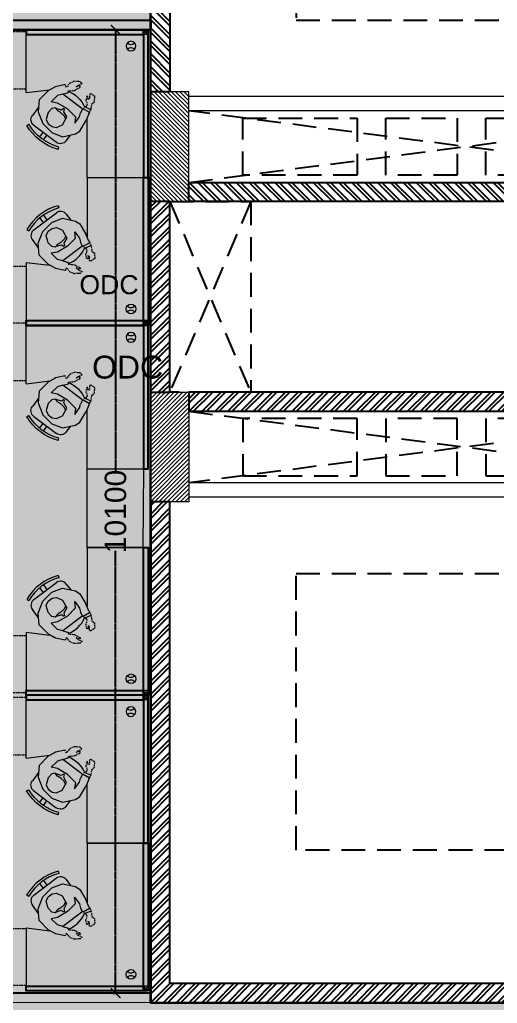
# Model space of a CAD drawing. Header units: millimetres. Extents: x 263321 to 2483465, y 33647 to 614421.
# Drawn here: x 2356198 to 2361209, y 394776 to 405087 of the extents above; entities that cross this region are included whole.
import ezdxf

# ---------------------------------------------------------------- set-up
doc = ezdxf.new("R2010")
doc.units = ezdxf.units.MM
doc.header["$PDMODE"] = 3
doc.linetypes.add('( Hidden )', pattern=[0.375, 0.25, -0.125])
doc.linetypes.add('HIDDEN', pattern=[0.375, 0.25, -0.125])
for name, color, linetype, lineweight in [('A-FURN-HUMAN', 252, 'Continuous', 9), ('A-FURN-MODULAR-', 6, 'Continuous', 9), ('A-FURN-MODULAR-CHAIR', 5, 'Continuous', 5), ('A-FURN-MODULAR-PEDESTAL', 253, 'Continuous', 5), ('A-FURN-MODULAR-TABLETOP', 250, 'Continuous', 13), ('A-FURN-TABLE-GROMMET', 7, 'Continuous', 9), ('A-GYPSUM PARTITION', 250, 'Continuous', 35), ('A-PLAN-COLUMN', 3, 'Continuous', 0), ('A-PLAN-RCC-HATCH', 8, 'Continuous', 13), ('A-PLAN-THIN', 251, 'Continuous', 15), ('FURNITURE', 30, 'Continuous', 5), ('SW-PARTITION GYPSUM', 30, 'Continuous', 18), ('TOA-FL-CPT-1', 8, 'Continuous', 5)]:
    doc.layers.add(name, color=color, linetype=linetype, lineweight=lineweight)
for name, color, linetype in [('A-PLAN-DOOR', 7, 'Continuous'), ('A-PLAN-HIDDEN', 1, 'HIDDEN'), ('A-PLAN-WALL', 6, 'Continuous'), ('A-PLAN-WALL HATCH', 8, 'Continuous'), ('CEILING TOA', 250, 'Continuous'), ('FIN WALL GRAPHIC', 10, 'Continuous'), ('FLOORING TOA', 7, 'Continuous'), ('I-FUR', 7, 'Continuous'), ('TEXT', 250, 'Continuous')]:
    doc.layers.add(name, color=color, linetype=linetype)
doc.layers.add('GRAPHIC 3- ENCLOSED AREAS', color=7, linetype='Continuous', true_color=0x408c3b)
doc.styles.add('ARIAL', font='arial.ttf')
doc.styles.add('TEXT @ 150', font='arial.ttf', dxfattribs={"height": 225})
doc.dimstyles.new('DIM @ 150', dxfattribs={"dimtxt": 225, "dimasz": 100, "dimexe": 1, "dimexo": 0, "dimgap": 0.5, "dimtad": 0, "dimdec": 0, "dimzin": 0, "dimdsep": 46, "dimtxsty": 'TEXT @ 150', "dimblk": 'ARCHTICK', "dimcen": -2, "dimclrd": 8, "dimclre": 8, "dimclrt": 256, "dimadec": 0, "dimazin": 0, "dimtfac": 1, "dimtdec": 0, "dimtofl": 0, "dimtmove": 0, "dimatfit": 3, "dimldrblk": 'OPEN90', "dimfxl": 1, "dimtolj": 1, "dimtzin": 0, "dimlwd": -1, "dimlwe": -1, "dimarcsym": 0})
pattern_1 = [(315, (10712.74, -302687.64), (67.35192, 67.35192), []), (315, (10712.74, -302732.54), (67.35192, 67.35192), [])]

# ---------------------------------------------------------------- blocks, each defined once
blk = doc.blocks.new('A$C3F28102C')
at = {"layer": 'A-PLAN-DOOR'}
h = blk.add_hatch(dxfattribs=at)
h.set_pattern_fill('ANSI31', color=256, style=0)
h.set_pattern_definition([(315, (-1529.3283, 1000.1135), (-0.44194174, -0.44194174), [])])
h.paths.add_polyline_path([(1, -15), (0, -15), (0, 0), (1, 0)])
h.paths.add_polyline_path([(1, 0), (1, 0), (0, 0), (0, 1, 0.115729)])
h.paths.add_polyline_path([(5, -15), (4, -15), (4, 0), (5, 0)])
h.paths.add_polyline_path([(5, 0), (4, 0), (4, 0, 0.115729), (5, 1)])
at = {"layer": 'A-PLAN-DOOR', "color": 2}
for points in [[(1, 0), (1, -15), (0, -15), (0, 1)], [(4, 0), (4, -15), (5, -15), (5, 1)]]:
    blk.add_lwpolyline(points, dxfattribs=at)
for radius in [3.42, 2.42]:
    blk.add_circle((2, 3), radius, dxfattribs=at)
blk = doc.blocks.new('Door 1500 mm')
at = {"layer": 'A-PLAN-DOOR'}
for p, q in [((-749, 145), (-749, 150)), ((749, 145), (749, 150)), ((710, 60), (-710, 60)), ((-710, 60), (-710, 0)), ((710, 53), (-710, 53)), ((710, 6), (-710, 6)), ((710, 0), (-710, 0)), ((-150, 0), (-150, 53)), ((710, 60), (710, 0))]:
    blk.add_line(p, q, dxfattribs=at)
for points in [[(-750, -90), (-750, -90), (-750, 150), (-851, 150)], [(750, -89), (750, 150), (851, 150)]]:
    blk.add_lwpolyline(points, dxfattribs=at)
for points in [[(-750, 8), (-749, 8), (-749, 142), (-750, 142)], [(-748, 1), (-716, 1), (-716, 63), (-701, 63), (-701, 95), (-715, 148), (-748, 148), (-748, 140), (-749, 140), (-749, 142), (-749, 150), (-714, 150), (-699, 95), (-699, 62), (-714, 62), (-714, 0), (-749, 0), (-749, 10), (-748, 10)], [(748, 1), (716, 1), (716, 63), (701, 63), (701, 95), (715, 148), (748, 148), (748, 140), (749, 140), (749, 142), (749, 150), (714, 150), (699, 95), (699, 62), (714, 62), (714, 0), (749, 0), (749, 10), (748, 10)], [(750, 8), (749, 8), (749, 142), (750, 142)]]:
    blk.add_lwpolyline(points, close=True, dxfattribs=at)
at = {"layer": 'A-PLAN-DOOR', "linetype": 'HIDDEN', "ltscale": 300}
for points in [[(-712, -7), (-679, -7), (-679, -535), (-712, -535)], [(712, -7), (679, -7), (679, -836), (712, -836)]]:
    blk.add_lwpolyline(points, close=True, dxfattribs=at)
for centre, radius, start, end in [((-679, -7), 529, 270, 0.757), ((679, -7), 829, 179.517, 270)]:
    blk.add_arc(centre, radius, start, end, dxfattribs=at)
at = {"layer": 'A-PLAN-DOOR', "extrusion": (0, 0, -1), "yscale": 0.9981851179673188, "zscale": -0.9981851179673188, "rotation": 180}
for p, xscale in [((714, 0), 0.9981851179673188), ((-714, 0), -0.9981851179673188)]:
    blk.add_blockref('A$C3F28102C', p, dxfattribs=dict(at, xscale=xscale))
blk = doc.blocks.new('shaft door 750')
at = {"layer": 'A-PLAN-DOOR'}
for p, q in [((335, 60), (-335, 60)), ((-335, 0), (-335, 60)), ((335, 53), (-335, 53)), ((335, 6), (-335, 6)), ((335, 0), (-335, 0)), ((335, 0), (335, 60)), ((-374, -70), (-374, -65)), ((-374, -65), (-374, -70))]:
    blk.add_line(p, q, dxfattribs=at)
at = {"layer": 'A-PLAN-DOOR', "linetype": 'HIDDEN', "ltscale": 300}
blk.add_lwpolyline([(337, 60), (320, 31), (-295, 387), (-279, 415)], close=True, dxfattribs=at)
at = {"layer": 'A-PLAN-DOOR'}
for points in [[(-375, 150), (-375, 150), (-375, -70), (-430, -70)], [(375, 150), (375, 150), (375, -70), (430, -70)]]:
    blk.add_lwpolyline(points, dxfattribs=at)
for points in [[(-375, 52), (-374, 52), (-374, -62), (-375, -62)], [(-373, 58), (-341, 58), (-341, -3), (-326, -3), (-326, -35), (-340, -68), (-373, -68), (-373, -60), (-374, -60), (-374, -62), (-374, -70), (-339, -70), (-324, -35), (-324, -2), (-339, -2), (-339, 60), (-374, 60), (-374, 50), (-373, 50)], [(373, 58), (341, 58), (341, -3), (326, -3), (326, -35), (340, -68), (373, -68), (373, -60), (374, -60), (374, -62), (374, -70), (339, -70), (324, -35), (324, -2), (339, -2), (339, 60), (374, 60), (374, 50), (373, 50)], [(375, 52), (374, 52), (374, -62), (375, -62)]]:
    blk.add_lwpolyline(points, close=True, dxfattribs=at)
at = {"layer": 'A-PLAN-DOOR', "linetype": 'HIDDEN', "ltscale": 300}
blk.add_arc((338, 60), 712, 152.6807, 180, dxfattribs=at)
at = {"layer": 'A-PLAN-THIN'}
for p, q in [((395, 150), (-395, 150)), ((375, -70), (-375, -70))]:
    blk.add_line(p, q, dxfattribs=at)
at = {"layer": 'A-PLAN-DOOR', "xscale": -0.9973404255317604, "yscale": 0.9973404255317604, "zscale": 0.9973404255317604}
blk.add_blockref('A$C3F28102C', (339, 60), dxfattribs=at)
blk = doc.blocks.new('AHU-1')
at = {"layer": 'A-PLAN-RCC-HATCH'}
h = blk.add_hatch(dxfattribs=at)
h.set_pattern_fill('ANSI31', color=256, scale=10, angle=90, style=0)
h.set_pattern_definition([(135, (10312.298, -303006.3), (-22.4506403, -22.4506403), [])])
h.paths.add_polyline_path([(2888, 3412), (2888, 3712), (1388, 3712), (1388, 3412)])
h = blk.add_hatch(dxfattribs=at)
h.set_pattern_fill('ANSI31', color=256, scale=10, angle=90, style=0)
h.set_pattern_definition([(135, (10712.737, -302687.638), (-22.4506403, -22.4506403), [])])
h.paths.add_polyline_path([(-3612, -2688), (-3212, -2688), (-3212, -1538), (-3612, -1538)])
h = blk.add_hatch(dxfattribs=at)
h.set_pattern_fill('ANSI31', color=256, scale=10, angle=90, style=0)
h.set_pattern_definition([(135, (-181218.03, -403792.354), (-22.4506403, -22.4506403), [])])
h.paths.add_polyline_path([(2588, -2688), (2888, -2688), (2888, -1538), (2588, -1538)])
at = {"layer": 'A-PLAN-WALL HATCH'}
h = blk.add_hatch(dxfattribs=at)
h.set_pattern_fill('ANSI32', color=256, scale=10, angle=-90, style=0)
h.set_pattern_definition(pattern_1)
h.paths.add_polyline_path([(1388, 3712), (1388, 3512), (-3412, 3512), (-3412, -1538), (-3612, -1538), (-3612, 3712)])
h = blk.add_hatch(dxfattribs=at)
h.set_pattern_fill('ANSI32', color=256, scale=10, angle=-90, style=0)
h.set_pattern_definition(pattern_1)
h.paths.add_polyline_path([(2588, -1738), (1888, -1738), (1888, 1872), (2888, 1872), (2888, 1657), (2688, 1657), (2688, 1672), (2088, 1672), (2088, 852), (2688, 852), (2688, 867), (2888, 867), (2888, 447), (2688, 447), (2688, 652), (2088, 652), (2088, -548), (2688, -548), (2688, -343), (2888, -343), (2888, -748), (2088, -748), (2088, -1538), (2588, -1538)])
h = blk.add_hatch(dxfattribs=at)
h.set_pattern_fill('ANSI32', color=256, scale=10, angle=-90, style=0)
h.set_pattern_definition(pattern_1)
h.paths.add_polyline_path([(2588, -2688), (-3212, -2688), (-3212, -2488), (2588, -2488)])
at = {"layer": 'A-PLAN-COLUMN', "elevation": 0}
for points in [[(2888, 3412), (2888, 3712), (1388, 3712), (1388, 3412)], [(-3612, -2688), (-3212, -2688), (-3212, -1538), (-3612, -1538)], [(2588, -2688), (2888, -2688), (2888, -1538), (2588, -1538)]]:
    blk.add_lwpolyline(points, close=True, dxfattribs=at)
at = {"layer": 'A-PLAN-HIDDEN', "ltscale": 1000}
for p, q in [((2688, 852), (2088, 1672)), ((2688, 1672), (2088, 852)), ((2088, 652), (2688, -548)), ((2088, -548), (2688, 652)), ((2688, -748), (2088, -1538)), ((2688, -1538), (2088, -748)), ((-3212, -2488), (2588, -1738)), ((2588, -2488), (-3212, -1738))]:
    blk.add_line(p, q, dxfattribs=at)
at = {"layer": 'A-PLAN-HIDDEN', "ltscale": 1000, "elevation": 0}
for points in [[(-2087, -788), (513, -788), (513, 2112), (-2087, 2112)], [(-2647, -2413), (-2647, -1813), (-1447, -1813), (-1447, -2413)], [(-1146, -2413), (-1146, -1813), (-396, -1813), (-396, -2413)], [(-97, -2413), (-97, -1813), (653, -1813), (653, -2413)]]:
    blk.add_lwpolyline(points, close=True, dxfattribs=at)
at = {"layer": 'A-PLAN-HIDDEN', "ltscale": 1000}
for centre, radius in [((1717, -2208), 125), ((2367, -2208), 125), ((1003, -2368), 45.1), ((1272, -2351), 61.9)]:
    blk.add_circle(centre, radius, dxfattribs=at)
at = {"layer": 'A-PLAN-THIN'}
for p, q in [((1888, -1588), (-3212, -1588)), ((1888, -1738), (-3212, -1738))]:
    blk.add_line(p, q, dxfattribs=at)
at = {"layer": 'A-PLAN-WALL', "elevation": 0}
for points in [[(1388, 3712), (1388, 3512), (-3412, 3512), (-3412, -1538), (-3612, -1538), (-3612, 3712), (1388, 3712)], [(2588, -1738), (1888, -1738), (1888, 1872), (2888, 1872), (2888, 1657), (2688, 1657), (2688, 1672), (2088, 1672), (2088, 852), (2688, 852), (2688, 867), (2888, 867), (2888, 447), (2688, 447), (2688, 652), (2088, 652), (2088, -548), (2688, -548), (2688, -343), (2888, -343), (2888, -748), (2888, -748), (2888, -748), (2088, -748), (2088, -1538), (2588, -1538), (2588, -1738)], [(2588, -2688), (-3212, -2688), (-3212, -2488), (2588, -2488), (2588, -2688)]]:
    blk.add_lwpolyline(points, dxfattribs=at)
at = {"layer": 'A-PLAN-DOOR', "xscale": -1, "rotation": 90}
blk.add_blockref('Door 1500 mm', (2017, 2642), dxfattribs=at)
at = {"layer": 'A-PLAN-DOOR', "extrusion": (-4.04354e-14, 1.89327e-28, -1), "xscale": -1, "zscale": -1, "rotation": 90}
for p in [(-2738, 1262), (-2738, 52), (-2738, -1143)]:
    blk.add_blockref('shaft door 750', p, dxfattribs=at)
blk = doc.blocks.new('CHOREE')
at = {"layer": 'A-PLAN-WALL HATCH'}
h = blk.add_hatch(dxfattribs=at)
h.set_pattern_fill('ANSI32', color=256, scale=10, style=0)
h.set_pattern_definition([(45, (-227892.75, -301200.18), (-67.35192, 67.35192), []), (45, (-227847.85, -301200.18), (-67.35192, 67.35192), [])])
h.paths.add_polyline_path([(-41343, -3050), (-41143, -3050), (-41143, -1050), (-41343, -1050)])
at = {"layer": 'A-PLAN-HIDDEN', "ltscale": 1000}
for p, q in [((-41143, -1050, 0), (-40293, -3050, 0)), ((-40293, -1050, 0), (-41143, -3050, 0))]:
    blk.add_line(p, q, dxfattribs=at)
at = {"layer": 'A-PLAN-HIDDEN', "ltscale": 1000, "elevation": 0}
blk.add_lwpolyline([(-40293, -3050), (-41143, -3050), (-41143, -1050), (-40293, -1050)], close=True, dxfattribs=at)
at = {"layer": 'A-PLAN-WALL', "elevation": 0}
blk.add_lwpolyline([(-41343, -3050), (-41143, -3050), (-41143, -1050), (-41343, -1050)], close=True, dxfattribs=at)
blk.add_blockref('AHU-1', (-37730, 1637, 0))
at = {"xscale": -1, "rotation": 180}
blk.add_blockref('AHU-1', (-37730, -5738, 0), dxfattribs=at)
blk = doc.blocks.new('BIG CHOORE')
blk.add_blockref('CHOREE', (-2408, -1909))
blk = doc.blocks.new('Human Figure')
at = {"layer": 'A-FURN-HUMAN', "lineweight": 5}
for p, q in [((4611.71, 5776.63, 0), (4616.22, 5779.49)), ((4611.71, 5776.63, 0), (4616.22, 5779.49)), ((4616.22, 5779.49), (4621.49, 5780.21, 0)), ((4616.22, 5779.49), (4621.49, 5780.21, 0)), ((4621.49, 5780.21, 0), (4626.18, 5778.89, 0)), ((4621.49, 5780.21, 0), (4626.18, 5778.89, 0)), ((4626.18, 5778.89, 0), (4629.77, 5774.69, 0)), ((4626.18, 5778.89, 0), (4629.77, 5774.69, 0)), ((4609.08, 5772.43, 0), (4611.71, 5776.63, 0)), ((4609.08, 5772.43, 0), (4611.71, 5776.63, 0)), ((4629.77, 5774.69, 0), (4630.56, 5772.63, 0)), ((4629.77, 5774.69, 0), (4630.56, 5772.63, 0)), ((4609.78, 5766.99, 0), (4609.08, 5772.43, 0)), ((4609.78, 5766.99, 0), (4609.08, 5772.43, 0)), ((4626.86, 5771.32, 0), (4626.81, 5767.94)), ((4626.86, 5771.32, 0), (4626.81, 5767.94)), ((4630.56, 5772.63, 0), (4630.01, 5767.72, 0)), ((4630.56, 5772.63, 0), (4630.01, 5767.72, 0)), ((4610.91, 5764.54), (4609.78, 5766.99, 0)), ((4610.91, 5764.54), (4609.78, 5766.99, 0)), ((4616.02, 5768.83), (4613.59, 5769.99, 0)), ((4613.59, 5769.99, 0), (4614.12, 5766.32, 0)), ((4616.02, 5768.83), (4613.59, 5769.99, 0)), ((4613.59, 5769.99, 0), (4614.12, 5766.32, 0)), ((4615.48, 5764.54), (4614.12, 5766.32, 0)), ((4615.48, 5764.54), (4614.12, 5766.32, 0)), ((4620.77, 5768.32, 0), (4616.02, 5768.83)), ((4620.77, 5768.32, 0), (4616.02, 5768.83)), ((4625.5, 5769.01, 0), (4620.77, 5768.32, 0)), ((4625.5, 5769.01, 0), (4620.77, 5768.32, 0)), ((4625.89, 5764.54), (4626.19, 5766.32, 0)), ((4625.89, 5764.54), (4626.19, 5766.32, 0)), ((4626.81, 5767.94), (4626.19, 5766.32, 0)), ((4626.81, 5767.94), (4626.19, 5766.32, 0)), ((4629.26, 5764.54), (4630.01, 5767.72, 0)), ((4629.26, 5764.54), (4630.01, 5767.72, 0)), ((4613.88, 5760.76, 0), (4611.23, 5763.85, 0)), ((4613.88, 5760.76, 0), (4611.23, 5763.85, 0)), ((4615.48, 5764.54), (4616.97, 5762.59)), ((4615.48, 5764.54), (4616.97, 5762.59)), ((4626.5, 5763.17, 0), (4626.01, 5763.22, 0)), ((4626.5, 5763.17, 0), (4626.01, 5763.22, 0)), ((4626.32, 5761.85, 0), (4626.5, 5763.17, 0)), ((4626.32, 5761.85, 0), (4626.5, 5763.17, 0))]:
    blk.add_line(p, q, dxfattribs=at)
at = {"layer": 'A-FURN-HUMAN', "linetype": '( Hidden )', "lineweight": 5, "ltscale": 2}
for p, q in [((4611.23, 5763.85, 0), (4610.91, 5764.54, 0)), ((4611.23, 5763.85, 0), (4610.91, 5764.54, 0)), ((4616.97, 5762.59), (4616.53, 5762.09)), ((4616.97, 5762.59), (4616.53, 5762.09)), ((4616.53, 5762.09), (4618.44, 5760.37, 0)), ((4616.53, 5762.09), (4618.44, 5760.37, 0)), ((4624.81, 5760.79, 0), (4626.32, 5761.85, 0)), ((4624.81, 5760.79, 0), (4626.32, 5761.85, 0)), ((4626.01, 5763.22, 0), (4626.14, 5764.36, 0)), ((4626.01, 5763.22, 0), (4626.14, 5764.36, 0)), ((4628.92, 5762.69, 0), (4627.75, 5760.5, 0)), ((4628.92, 5762.69, 0), (4627.75, 5760.5, 0)), ((4629.12, 5763.93, 0), (4628.92, 5762.69, 0)), ((4629.12, 5763.93, 0), (4628.92, 5762.69, 0)), ((4629.26, 5764.54, 0), (4629.12, 5763.93, 0)), ((4629.26, 5764.54, 0), (4629.12, 5763.93, 0)), ((4615.02, 5761.34, 0), (4613.88, 5760.76, 0)), ((4615.02, 5761.34, 0), (4613.88, 5760.76, 0)), ((4615.16, 5758.98, 0), (4615.02, 5761.34, 0)), ((4615.16, 5758.98, 0), (4615.02, 5761.34, 0)), ((4616.12, 5757.36), (4615.16, 5758.98, 0)), ((4616.12, 5757.36), (4615.16, 5758.98, 0)), ((4619.17, 5757.51, 0), (4618.16, 5758.8, 0)), ((4618.16, 5758.8, 0), (4618.39, 5757.81, 0)), ((4619.17, 5757.51, 0), (4618.16, 5758.8, 0)), ((4618.16, 5758.8, 0), (4618.39, 5757.81, 0)), ((4618.39, 5757.81, 0), (4619.31, 5756.18, 0)), ((4618.39, 5757.81, 0), (4619.31, 5756.18, 0)), ((4618.44, 5760.37, 0), (4619.69, 5757.7, 0)), ((4618.44, 5760.37, 0), (4619.69, 5757.7, 0)), ((4619.69, 5757.7, 0), (4619.17, 5757.51, 0)), ((4619.69, 5757.7, 0), (4619.17, 5757.51, 0)), ((4624.06, 5759.18, 0), (4624.81, 5760.79, 0)), ((4624.06, 5759.18, 0), (4624.81, 5760.79, 0)), ((4624.51, 5758.96, 0), (4624.06, 5759.18, 0)), ((4624.51, 5758.96, 0), (4624.06, 5759.18, 0)), ((4624.5, 5757.93, 0), (4625.51, 5759.11, 0)), ((4624.5, 5757.93, 0), (4625.51, 5759.11, 0)), ((4624.87, 5757.37, 0), (4624.5, 5757.93, 0)), ((4624.87, 5757.37, 0), (4624.5, 5757.93, 0)), ((4625.32, 5759.95, 0), (4624.51, 5758.96, 0)), ((4625.32, 5759.95, 0), (4624.51, 5758.96, 0)), ((4625.51, 5759.11, 0), (4625.32, 5759.95, 0)), ((4625.51, 5759.11, 0), (4625.32, 5759.95, 0)), ((4628.12, 5759.23, 0), (4626.89, 5757.28, 0)), ((4628.12, 5759.23, 0), (4626.89, 5757.28, 0)), ((4627.75, 5760.5, 0), (4628.12, 5759.23, 0)), ((4627.75, 5760.5, 0), (4628.12, 5759.23, 0)), ((4618.19, 5756, 0), (4616.12, 5757.36)), ((4618.19, 5756, 0), (4616.12, 5757.36)), ((4619.31, 5756.18, 0), (4618.19, 5756, 0)), ((4619.31, 5756.18, 0), (4618.19, 5756, 0)), ((4626.89, 5757.28, 0), (4624.87, 5757.37, 0)), ((4626.89, 5757.28, 0), (4624.87, 5757.37, 0))]:
    blk.add_line(p, q, dxfattribs=at)
at = {"layer": 'A-FURN-HUMAN', "linetype": '( Hidden )', "lineweight": 5, "ltscale": 3}
for p, q in [((4625.9, 5764.39, 0), (4625.89, 5764.57, 0)), ((4625.9, 5764.39, 0), (4625.89, 5764.57, 0)), ((4626.14, 5764.36, 0), (4625.9, 5764.39, 0)), ((4626.14, 5764.36, 0), (4625.9, 5764.39, 0))]:
    blk.add_line(p, q, dxfattribs=at)
at = {"layer": 'A-FURN-HUMAN', "lineweight": 5, "elevation": 0}
for points in [[(4622.54, 5772.08), (4621.4, 5771.49), (4619.55, 5771.23), (4618.01, 5771.43), (4616.44, 5771.03), (4615.47, 5772.11), (4615.23, 5774.3), (4616.32, 5777.18), (4618.11, 5778.11), (4620.14, 5778.11), (4621.85, 5777.26), (4623.09, 5774.92), (4622.55, 5771.19), (4620.35, 5770.17), (4619.86, 5769.12), (4619.43, 5769.17), (4619.04, 5770.23), (4616.9, 5771)], [(4622.54, 5772.08), (4621.4, 5771.49), (4619.55, 5771.23), (4618.01, 5771.43), (4616.44, 5771.03), (4615.47, 5772.11), (4615.23, 5774.3), (4616.32, 5777.18), (4618.11, 5778.11), (4620.14, 5778.11), (4621.85, 5777.26), (4623.09, 5774.92), (4622.55, 5771.19), (4620.35, 5770.17), (4619.86, 5769.12), (4619.43, 5769.17), (4619.04, 5770.23), (4616.9, 5771)], [(4625.5, 5769.01), (4626.86, 5771.32)], [(4625.5, 5769.01), (4626.86, 5771.32)], [(4626.09, 5764.27), (4629.04, 5763.91)], [(4626.09, 5764.27), (4629.04, 5763.91)], [(4626.5, 5763.17), (4629.02, 5762.63)], [(4626.5, 5763.17), (4629.02, 5762.63)]]:
    blk.add_lwpolyline(points, dxfattribs=at)
at = {"layer": 'A-FURN-MODULAR-CHAIR', "color": 18, "lineweight": 15, "true_color": 0x000000}
for p, q in [((4610.68, 5774.98, 0), (4610.68, 5779.34, 0)), ((4613.64, 5782.3, 0), (4625.48, 5782.3, 0)), ((4628.44, 5779.34, 0), (4628.44, 5776.24, 0))]:
    blk.add_line(p, q, dxfattribs=at)
at = {"layer": 'A-FURN-MODULAR-CHAIR', "lineweight": 15}
for p, q in [((4610.68, 5774.98, 0), (4610.68, 5779.34, 0)), ((4613.64, 5782.3, 0), (4625.48, 5782.3, 0)), ((4628.44, 5779.34, 0), (4628.44, 5776.24, 0))]:
    blk.add_line(p, q, dxfattribs=at)
at = {"layer": 'A-FURN-MODULAR-CHAIR', "color": 18, "lineweight": 15, "true_color": 0x000000, "elevation": 0}
for points in [[(4611.29, 5784.13), (4611.67, 5783.22)], [(4618.58, 5784.79), (4618.58, 5782.3)], [(4620.56, 5784.79), (4620.56, 5782.3)], [(4627.86, 5784.22), (4627.49, 5783.3)]]:
    blk.add_lwpolyline(points, dxfattribs=at)
at = {"layer": 'A-FURN-MODULAR-CHAIR', "lineweight": 15, "elevation": 0}
for points in [[(4611.29, 5784.13), (4611.67, 5783.22)], [(4618.58, 5784.79), (4618.58, 5782.3)], [(4620.56, 5784.79), (4620.56, 5782.3)], [(4627.86, 5784.22), (4627.49, 5783.3)]]:
    blk.add_lwpolyline(points, dxfattribs=at)
at = {"layer": 'A-FURN-MODULAR-CHAIR', "color": 18, "lineweight": 15, "true_color": 0x000000, "elevation": 0}
blk.add_lwpolyline([(4625.89, 5764.57, -0.034638), (4625.48, 5764.54), (4615.48, 5764.54)], format="xyb", dxfattribs=at)
at = {"layer": 'A-FURN-MODULAR-CHAIR', "lineweight": 15, "elevation": 0}
blk.add_lwpolyline([(4625.89, 5764.57, -0.034638), (4625.48, 5764.54), (4615.48, 5764.54)], format="xyb", dxfattribs=at)
at = {"layer": 'A-FURN-MODULAR-CHAIR', "color": 18, "lineweight": 15, "true_color": 0x000000}
for centre, radius, start, end in [((4619.68, 5763.49, 0), 22.29, 68.458, 112.0994), ((4619.68, 5763.49, 0), 21.3, 68.4839, 112.0994), ((4613.64, 5779.34, 0), 2.96, 90.0001, 180.0001), ((4625.48, 5779.34, 0), 2.96, 0.0001, 90.0001)]:
    blk.add_arc(centre, radius, start, end, dxfattribs=at)
at = {"layer": 'A-FURN-MODULAR-CHAIR', "lineweight": 15}
for centre, radius, start, end in [((4619.68, 5763.49, 0), 22.29, 68.458, 112.0994), ((4619.68, 5763.49, 0), 21.3, 68.4839, 112.0994), ((4613.64, 5779.34, 0), 2.96, 90.0001, 180.0001), ((4625.48, 5779.34, 0), 2.96, 0.0001, 90.0001)]:
    blk.add_arc(centre, radius, start, end, dxfattribs=at)
blk = doc.blocks.new('TABLE 4')
at = {"layer": 'A-FURN-MODULAR-TABLETOP', "lineweight": 20}
for p, q in [((4316.7, 5099.04), (4292.29, 5099.04)), ((4292.3, 5099.04), (4292.3, 5050.83)), ((4316.7, 5099.04), (4315.5, 5089.15)), ((4292.3, 5095.23), (4292.3, 5069.72)), ((4352.29, 5073.53), (4327.43, 5073.53)), ((4352.29, 5073.53), (4352.29, 5049.83)), ((4352.29, 5049.83), (4292.3, 5049.83))]:
    blk.add_line(p, q, dxfattribs=at)
at = {"layer": 'A-FURN-MODULAR-TABLETOP', "color": 8, "lineweight": 20}
for p, q in [((4290.31, 5047.85), (4292.3, 5049.83)), ((4290.31, 5049.83), (4292.3, 5047.85))]:
    blk.add_line(p, q, dxfattribs=at)
at = {"layer": 'A-FURN-MODULAR-TABLETOP', "color": 8, "lineweight": 25}
for points in [[(4292.29, 5049.83), (4290.3, 5049.83), (4290.31, 5099.04), (4292.3, 5099.04)], [(4290.31, 5047.85), (4290.31, 5049.83), (4352.29, 5049.83), (4352.29, 5047.85)]]:
    blk.add_lwpolyline(points, close=True, dxfattribs=at)
at = {"layer": 'A-FURN-MODULAR-TABLETOP', "color": 8, "lineweight": 20}
blk.add_lwpolyline([(4292.3, 5047.85), (4292.3, 5049.83), (4290.3, 5049.83), (4290.3, 5047.85)], close=True, dxfattribs=at)
at = {"layer": 'A-FURN-MODULAR-TABLETOP', "lineweight": 20}
blk.add_arc((4327.8, 5086.09), 12.6, 201.7818, 245.9588, dxfattribs=at)
at = {"layer": 'A-FURN-TABLE-GROMMET', "lineweight": 20}
blk.add_circle((4297.19, 5055.1), 2.01, dxfattribs=at)
for centre, start, end in [((4294.62, 5055.1), 309.7729, 50.2271), ((4299.81, 5055.1), 130.7333, 229.2667)]:
    blk.add_arc(centre, 2.01, start, end, dxfattribs=at)
at = {"layer": 'A-FURN-MODULAR-TABLETOP', "color": 161, "linetype": 'ByBlock', "rotation": 306.9309364607204}
blk.add_blockref('Human Figure', (-3063.86, 5309.53, 0), dxfattribs=at)
blk = doc.blocks.new('txhvb')
at = {"layer": 'A-FURN-HUMAN', "color": 8, "lineweight": 5}
for p, q in [((549426, -3868, 0), (549538, -3797, 0)), ((549538, -3797, 0), (549670, -3779, 0)), ((549670, -3779, 0), (549787, -3812, 0)), ((549787, -3812, 0), (549877, -3917, 0)), ((549360, -3973, 0), (549426, -3868, 0)), ((549877, -3917, 0), (549897, -3968, 0)), ((549377, -4109, 0), (549360, -3973, 0)), ((549804, -4001, 0), (549803, -4086, 0)), ((549897, -3968, 0), (549883, -4091, 0)), ((549405, -4171, 0), (549377, -4109, 0)), ((549533, -4063, 0), (549473, -4034, 0)), ((549473, -4034, 0), (549486, -4126, 0)), ((549652, -4076, 0), (549533, -4063, 0)), ((549770, -4059, 0), (549652, -4076, 0)), ((549803, -4086, 0), (549787, -4126, 0)), ((549864, -4171, 0), (549883, -4091, 0)), ((549480, -4265, 0), (549413, -4188, 0)), ((549520, -4171, 0), (549486, -4126, 0)), ((549520, -4171, 0), (549557, -4219, 0)), ((549780, -4171, 0), (549787, -4126, 0)), ((549795, -4205, 0), (549783, -4204, 0)), ((549791, -4238, 0), (549795, -4205, 0))]:
    blk.add_line(p, q, dxfattribs=at)
at = {"layer": 'A-FURN-HUMAN', "color": 8, "linetype": '( Hidden )', "lineweight": 5, "ltscale": 2}
for p, q in [((549413, -4188, 0), (549405, -4171, 0)), ((549557, -4219, 0), (549546, -4232, 0)), ((549783, -4204, 0), (549786, -4175, 0)), ((549856, -4217, 0), (549826, -4272, 0)), ((549861, -4186, 0), (549856, -4217, 0)), ((549864, -4171, 0), (549861, -4186, 0)), ((549508, -4251, 0), (549480, -4265, 0)), ((549512, -4310, 0), (549508, -4251, 0)), ((549536, -4350, 0), (549512, -4310, 0)), ((549546, -4232, 0), (549594, -4275, 0)), ((549612, -4346, 0), (549587, -4314, 0)), ((549587, -4314, 0), (549592, -4339, 0)), ((549594, -4275, 0), (549625, -4342, 0)), ((549734, -4305, 0), (549753, -4264, 0)), ((549745, -4310, 0), (549734, -4305, 0)), ((549766, -4285, 0), (549745, -4310, 0)), ((549745, -4336, 0), (549770, -4306, 0)), ((549753, -4264, 0), (549791, -4238, 0)), ((549770, -4306, 0), (549766, -4285, 0)), ((549836, -4303, 0), (549805, -4352, 0)), ((549826, -4272, 0), (549836, -4303, 0)), ((549588, -4384, 0), (549536, -4350, 0)), ((549616, -4380, 0), (549588, -4384, 0)), ((549592, -4339, 0), (549616, -4380, 0)), ((549625, -4342, 0), (549612, -4346, 0)), ((549754, -4350, 0), (549745, -4336, 0)), ((549805, -4352, 0), (549754, -4350, 0))]:
    blk.add_line(p, q, dxfattribs=at)
at = {"layer": 'A-FURN-HUMAN', "color": 8, "linetype": '( Hidden )', "lineweight": 5, "ltscale": 3}
for p, q in [((549780, -4174, 0), (549780, -4170, 0)), ((549786, -4175, 0), (549780, -4174, 0))]:
    blk.add_line(p, q, dxfattribs=at)
at = {"layer": 'A-FURN-HUMAN', "color": 8, "lineweight": 5, "elevation": 0}
for points in [[(549696, -3982), (549668, -3997), (549621, -4003), (549583, -3998), (549544, -4008), (549520, -3981), (549514, -3927), (549541, -3855), (549586, -3831), (549636, -3831), (549679, -3853), (549710, -3911), (549696, -4004), (549641, -4030), (549629, -4056), (549619, -4055), (549609, -4028), (549555, -4009)], [(549770, -4059), (549804, -4001)], [(549785, -4177), (549859, -4186)], [(549795, -4205), (549858, -4218)]]:
    blk.add_lwpolyline(points, dxfattribs=at)
at = {"layer": 'A-FURN-MODULAR-CHAIR', "color": 8, "lineweight": 15}
for p, q in [((549400, -3910, 0), (549400, -3801, 0)), ((549474, -3727, 0), (549770, -3727, 0)), ((549844, -3801, 0), (549844, -3878, 0))]:
    blk.add_line(p, q, dxfattribs=at)
at = {"layer": 'A-FURN-MODULAR-CHAIR', "color": 8, "lineweight": 15, "elevation": 0}
for points in [[(549415, -3681), (549424, -3704)], [(549597, -3664), (549597, -3727)], [(549647, -3664), (549647, -3727)], [(549829, -3679), (549820, -3702)]]:
    blk.add_lwpolyline(points, dxfattribs=at)
blk.add_lwpolyline([(549780, -4170, -0.034638), (549770, -4171), (549520, -4171)], format="xyb", dxfattribs=at)
at = {"layer": 'A-FURN-MODULAR-CHAIR', "color": 8, "lineweight": 15}
for centre, radius, start, end in [((549625, -4197, 0), 557, 68.458, 112.0994), ((549625, -4197, 0), 532, 68.4839, 112.0994), ((549474, -3801, 0), 74, 90.0001, 180.0001), ((549770, -3801, 0), 74, 0.0001, 90.0001)]:
    blk.add_arc(centre, radius, start, end, dxfattribs=at)
at = {"layer": 'A-FURN-MODULAR-PEDESTAL', "color": 20, "linetype": 'HIDDEN', "lineweight": 5, "ltscale": 5}
for p, q in [((549284, -4234), (548909, -4684)), ((548909, -4234), (549284, -4684))]:
    blk.add_line(p, q, dxfattribs=at)
for points in [[(548884, -4171), (550384, -4171), (550384, -4771), (548884, -4771)], [(549284, -4234), (548909, -4234), (548909, -4684), (549284, -4684)]]:
    blk.add_lwpolyline(points, close=True, dxfattribs=at)
blk = doc.blocks.new('_ArchTick')
at = {"color": 0, "linetype": 'ByBlock', "const_width": 0.15}
blk.add_lwpolyline([(-0.5, -0.5), (0.5, 0.5)], dxfattribs=at)
blk = doc.blocks.new('*D373')
at = {"layer": 'Defpoints', "color": 0, "transparency": 16777216}
for p in [(2357174, 404982, 0), (2357173, 394882, 0), (2357204, 394882)]:
    blk.add_point(p, dxfattribs=at)
at = {"layer": 'FIN WALL GRAPHIC', "color": 8, "linetype": 'HIDDEN', "transparency": 16777216}
for p, q in [((2357174, 404982), (2357205, 404982)), ((2357204, 404982), (2357204, 400345)), ((2357204, 394882), (2357204, 399519)), ((2357173, 394882), (2357205, 394882))]:
    blk.add_line(p, q, dxfattribs=at)
at = {"layer": 'FIN WALL GRAPHIC', "color": 8, "transparency": 16777216, "xscale": 100, "yscale": 100, "zscale": 100}
for p, rotation in [((2357204, 404982), 90), ((2357204, 394882), 270)]:
    blk.add_blockref('_ArchTick', p, dxfattribs=dict(at, rotation=rotation))
at = {"layer": 'FIN WALL GRAPHIC', "transparency": 16777216, "insert": (2357204, 399932), "char_height": 225, "attachment_point": 5, "rotation": 90, "style": 'TEXT @ 150'}
blk.add_mtext('\\A1;10100', dxfattribs=at)
blk = doc.blocks.new('_Open90')
at = {"color": 0, "linetype": 'ByBlock'}
for p, q in [((0, 0), (-1, 0)), ((-0.5, 0.5), (0, 0)), ((0, 0), (-0.5, -0.5))]:
    blk.add_line(p, q, dxfattribs=at)

msp = doc.modelspace()

# ---------------------------------------------------------------- hatches: boundary and pattern name
at = {"layer": 'A-GYPSUM PARTITION'}
h = msp.add_hatch(color=20, dxfattribs=at)
h.dxf.hatch_style = 1
h.paths.add_polyline_path([(2349352.37, 405082.052), (2357573.028, 405082.052), (2357573.028, 404982.052), (2349352.37, 404982.052)])
h.paths.add_polyline_path([(2349452.37, 404982.052), (2349452.37, 404882.205), (2349352.37, 404882.205), (2349352.37, 404982.052)])
h = msp.add_hatch(color=20, dxfattribs=at)
h.dxf.hatch_style = 1
h.paths.add_polyline_path([(2349358.577, 394783.13), (2349358.577, 394882.364), (2357571.796, 394883.513), (2357571.796, 394783.513)])
at = {"layer": 'TOA-FL-CPT-1', "true_color": 0xc7c8ca}
h = msp.add_hatch(dxfattribs=at)
h.set_pattern_fill('AR-PARQ1', color=9, scale=3)
h.set_pattern_definition([(90, (90021.1, 24147), (-914.4, 914.4), [914.4, -914.4]), (90, (90173.5, 24147), (-914.4, 914.4), [914.4, -914.4]), (90, (90325.9, 24147), (-914.4, 914.4), [914.4, -914.4]), (90, (90478.3, 24147), (-914.4, 914.4), [914.4, -914.4]), (90, (90630.7, 24147), (-914.4, 914.4), [914.4, -914.4]), (90, (90783.1, 24147), (-914.4, 914.4), [914.4, -914.4]), (90, (90935.5, 24147), (-914.4, 914.4), [914.4, -914.4]), (0, (90021.1, 25061.4), (914.4, -914.4), [914.4, -914.4]), (0, (90021.1, 25213.8), (914.4, -914.4), [914.4, -914.4]), (0, (90021.1, 25366.2), (914.4, -914.4), [914.4, -914.4]), (0, (90021.1, 25518.6), (914.4, -914.4), [914.4, -914.4]), (0, (90021.1, 25671), (914.4, -914.4), [914.4, -914.4]), (0, (90021.1, 25823.4), (914.4, -914.4), [914.4, -914.4]), (0, (90021.1, 25975.8), (914.4, -914.4), [914.4, -914.4])])
edge = h.paths.add_edge_path()
edge.add_arc((2396128.727, -119195.432), 546828.493, 90.92532943, 95.29958843)
edge.add_line((2345621.769, 425295.567), (2345621.769, 409482.052))
edge.add_line((2345621.769, 409482.052), (2347129.201, 409481.857))
edge.add_arc((2347102.083, 408732.348), 750, 0, 87.9279004, ccw=False)
edge.add_line((2347852.083, 408732.348), (2347852.23, 389991.103))
edge.add_line((2347852.23, 389991.103), (2342396.706, 389991.103))
edge.add_line((2342396.706, 389991.103), (2342397.172, 380682.159))
edge.add_line((2342397.172, 380682.159), (2351396.796, 380682.159))
edge.add_line((2351396.796, 380682.159), (2351396.796, 379682.052))
edge.add_line((2351396.796, 379682.052), (2350496.796, 379682.052))
edge.add_line((2350496.796, 379682.052), (2350496.796, 377891.004))
edge.add_arc((2372893.597, 61240.666), 317441.417, 85.95303216, 94.04581501, ccw=False)
edge.add_line((2395296.77, 377890.553), (2395296.77, 379682.052))
edge.add_line((2395296.77, 379682.052), (2394396.796, 379682.052))
edge.add_line((2394396.796, 379682.052), (2394396.796, 380682.052))
edge.add_line((2394396.796, 380682.052), (2405177.531, 380682.052))
edge.add_line((2405177.531, 380682.052), (2405177.531, 389182.052))
edge.add_line((2405177.531, 389182.052), (2406496.796, 389182.052))
edge.add_line((2406496.796, 389182.052), (2406496.796, 383082.052))
edge.add_line((2406496.796, 383082.052), (2408136.796, 383082.052))
edge.add_line((2408136.796, 383082.052), (2408136.796, 389182.052))
edge.add_line((2408136.796, 389182.052), (2413779.159, 389181.861))
edge.add_line((2413779.159, 389181.861), (2414010.251, 390682.052))
edge.add_line((2414010.251, 390682.052), (2405396.796, 390682.052))
edge.add_line((2405396.796, 390682.052), (2405396.796, 411581.926))
edge.add_line((2405396.796, 411581.926), (2403146.796, 411581.926))
edge.add_arc((2403146.796, 411881.926), 300, 180, 270, ccw=False)
edge.add_line((2402846.796, 411881.926), (2402846.796, 413382.052))
edge.add_arc((2403146.796, 413382.052), 300, 90, 180, ccw=False)
edge.add_line((2403146.796, 413682.052), (2417553.202, 413682.052))
edge.add_line((2417553.202, 413682.052), (2417799.7, 415282.257))
edge.add_line((2417799.7, 415282.257), (2411837.001, 415281.729))
edge.add_line((2411837.001, 415281.729), (2411837.001, 417657.174))
edge.add_line((2411837.001, 417657.174), (2416421.528, 417657.174))
edge.add_line((2416421.528, 417657.174), (2416421.528, 418657.174))
edge.add_line((2416421.528, 418657.174), (2411836.796, 418657.174))
edge.add_line((2411836.796, 418657.174), (2411836.796, 421262.052))
edge.add_line((2411836.796, 421262.052), (2410296.796, 421262.052))
edge.add_line((2410296.796, 421262.052), (2410296.796, 415281.575))
edge.add_line((2410296.796, 415281.575), (2402846.796, 415281.575))
edge.add_line((2402846.796, 415281.575), (2402846.796, 424532.052))
edge.add_line((2402846.796, 424532.052), (2402846.796, 424581.286))
edge.add_line((2402846.796, 424581.286), (2395396.796, 424582.052))
edge.add_line((2395396.796, 424582.052), (2395396.796, 423682.052))
edge.add_line((2395396.796, 423682.052), (2394396.796, 423682.052))
edge.add_line((2394396.796, 423682.052), (2394396.796, 424581.86))
edge.add_line((2394396.796, 424581.86), (2387296.514, 424582.052))
edge.add_line((2387296.514, 424582.052), (2387297.806, 427561.749))
h.paths.add_polyline_path([(2357571.796, 409582.052), (2403896.373, 409582.052), (2403899.547, 394952.31), (2375096.795, 394783.782), (2375096.795, 396862.052), (2373596.796, 396864.771), (2373596.796, 394782.052), (2369971.795, 394800.838), (2370046.875, 396862.052), (2368385.069, 396703.686), (2368471.796, 394819.625), (2357571.796, 394782.052)], flags=16)
h.paths.add_polyline_path([(2363596.796, 414832.306), (2384296.459, 414782.218), (2384296.434, 411581.926), (2384538.462, 411581.927), (2384538.462, 409582.052), (2378653.494, 409582.052), (2378650.056, 411581.898), (2363596.796, 411631.98)], flags=16)
h.paths.add_polyline_path([(2392707.043, 411682.849), (2384396.821, 411683.632), (2384396.821, 414782.218), (2392707.043, 414781.434)], flags=16)
h.paths.add_polyline_path([(2400346.796, 422010.357), (2401546.802, 422010.357), (2401546.802, 416210.358), (2400346.796, 416210.358)], flags=16)
h.paths.add_polyline_path([(2349453.189, 392877.837), (2349451.159, 392879.273), (2349451.159, 390061.804), (2349453.189, 390060.368)], flags=16)
h.paths.add_polyline_path([(2379396.791, 389980.182), (2384396.796, 389980.182), (2384396.796, 392980.182), (2379396.791, 392980.182)], flags=16)

# ---------------------------------------------------------------- linework, layer by layer
at = {"layer": 'CEILING TOA', "elevation": 0}
for points in [[(2349352.37, 405082.052), (2357573.028, 405082.052)], [(2357573.028, 405082.052), (2357573.028, 404982.052)], [(2357573.028, 404982.052), (2349352.37, 404982.052)]]:
    msp.add_lwpolyline(points, dxfattribs=at)
msp.add_lwpolyline([(2349452.37, 404982.052), (2357571.796, 404982.052), (2357571.795, 394882.752), (2349452.37, 394882.752)], close=True, dxfattribs=at)
at = {"layer": 'FLOORING TOA', "elevation": 0}
for points in [[(2357571.796, 409582.052), (2403896.373, 409582.052), (2403898.058, 394782.052), (2357571.796, 394782.052)], [(2349451.159, 404982.052), (2357571.795, 404982.052), (2357571.795, 394882.756), (2349451.159, 394882.756)]]:
    msp.add_lwpolyline(points, close=True, dxfattribs=at)
at = {"layer": 'FURNITURE', "color": 18, "true_color": 0x000000, "elevation": 0}
msp.add_lwpolyline([(2356904.69, 400380.235), (2357497.124, 400380.235), (2357489.349, 399555.823), (2356904.69, 399555.823)], close=True, dxfattribs=at)
at = {"layer": 'GRAPHIC 3- ENCLOSED AREAS', "const_width": 100, "elevation": 0}
msp.add_lwpolyline([(2357479.486, 404981.955), (2357478.623, 394882.056)], dxfattribs=at)
at = {"layer": 'SW-PARTITION GYPSUM', "color": 18, "ltscale": 5, "true_color": 0x000000, "elevation": 0}
msp.add_lwpolyline([(2357571.796, 394883.513), (2357571.796, 394783.513), (2349358.577, 394782.747), (2349358.577, 394882.747)], close=True, dxfattribs=at)

# ---------------------------------------------------------------- block references
msp.add_blockref('BIG CHOORE', (2401322.534, 406141.239))
at = {"layer": 'A-FURN-MODULAR-', "color": 18, "linetype": 'ByBlock', "lineweight": -3, "true_color": 0x000000, "yscale": 25, "zscale": 25}
for p, xscale, rotation in [((2483742.931, 512239.746, 0), -25, 90.00000000007891), ((2483742.931, 294625.283, 0), 25, 90.00000000010122), ((2483742.931, 509187.467, 0), -25, 89.9999999998988), ((2483742.931, 290748.591, 0), 25, 90.00000000031184), ((2483742.504, 505263.981, 0), -25, 89.99999999968817), ((2483742.504, 287649.517, 0), 25, 90.00000000031184)]:
    msp.add_blockref('TABLE 4', p, dxfattribs=dict(at, xscale=xscale, rotation=rotation))
at = {"layer": 'I-FUR', "linetype": 'ByBlock', "xscale": -1, "rotation": 180}
for p in [(1805882.418, 400189.645, 0), (1805882.418, 397134.296, 0), (1805881.992, 393210.81, 0)]:
    msp.add_blockref('txhvb', p, dxfattribs=at)
at = {"layer": 'I-FUR', "linetype": 'ByBlock'}
for p in [(1805882.418, 406675.384, 0), (1805882.418, 402801.762, 0), (1805881.992, 399732.439, 0)]:
    msp.add_blockref('txhvb', p, dxfattribs=at)

# ---------------------------------------------------------------- texts
at = {"layer": 'FIN WALL GRAPHIC', "color": 10, "insert": (2356957.913, 401443.586, 0), "char_height": 240, "width": 472.13453, "attachment_point": 4, "rotation": 359.9900124, "style": 'ARIAL'}
msp.add_mtext('ODC', dxfattribs=at)
at = {"layer": 'TEXT', "insert": (2356824.476, 402409.348, 0), "char_height": 200, "width": 2329.58929, "attachment_point": 1, "style": 'ARIAL'}
msp.add_mtext('{\\C1;ODC}', dxfattribs=at)

# ---------------------------------------------------------------- dimensions: what is measured, and where the dimension line sits
at = {"layer": 'FIN WALL GRAPHIC'}
dim = msp.add_linear_dim(base=(2357204.085, 394882.086), p1=(2357173.595, 404982.098, 0), p2=(2357172.732, 394882.086, 0), angle=90, dimstyle='DIM @ 150', override={"dimtxsty": 'TEXT @ 150', "dimldrblk": 'Open90'}, dxfattribs=at)
dim.commit()
dim.dimension.update_dxf_attribs({"geometry": '*D373', "text_midpoint": (2357204.085, 399932.092)})

doc.saveas('drawing.dxf')
